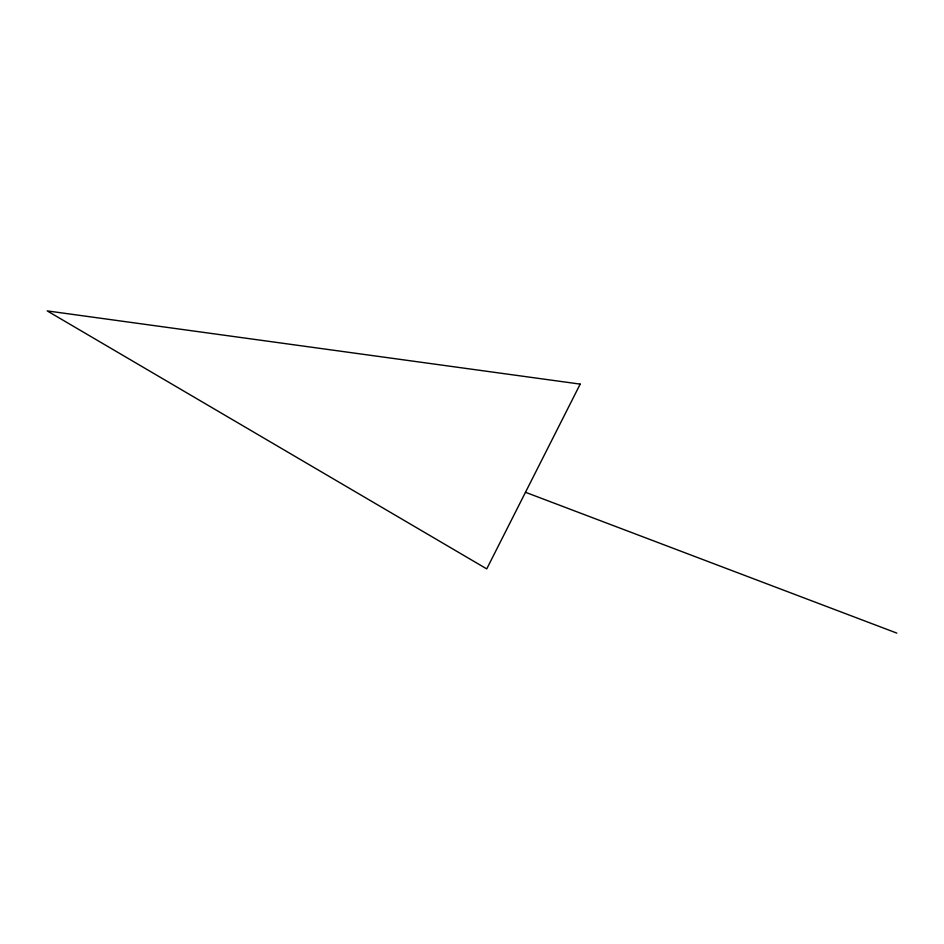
<?xml version="1.0" encoding="UTF-8"?>
<svg xmlns="http://www.w3.org/2000/svg" width="944" height="944" viewBox="0 0 944 944"><rect width="100%" height="100%" fill="white"/><g stroke="black" fill="none" stroke-linecap="round" stroke-linejoin="round"><path stroke-width="1.42" d="M525.489 492.284L896.8 633.094M580.194 384.114L486.738 568.89L47.2 310.906L580.194 384.114"/></g></svg>
